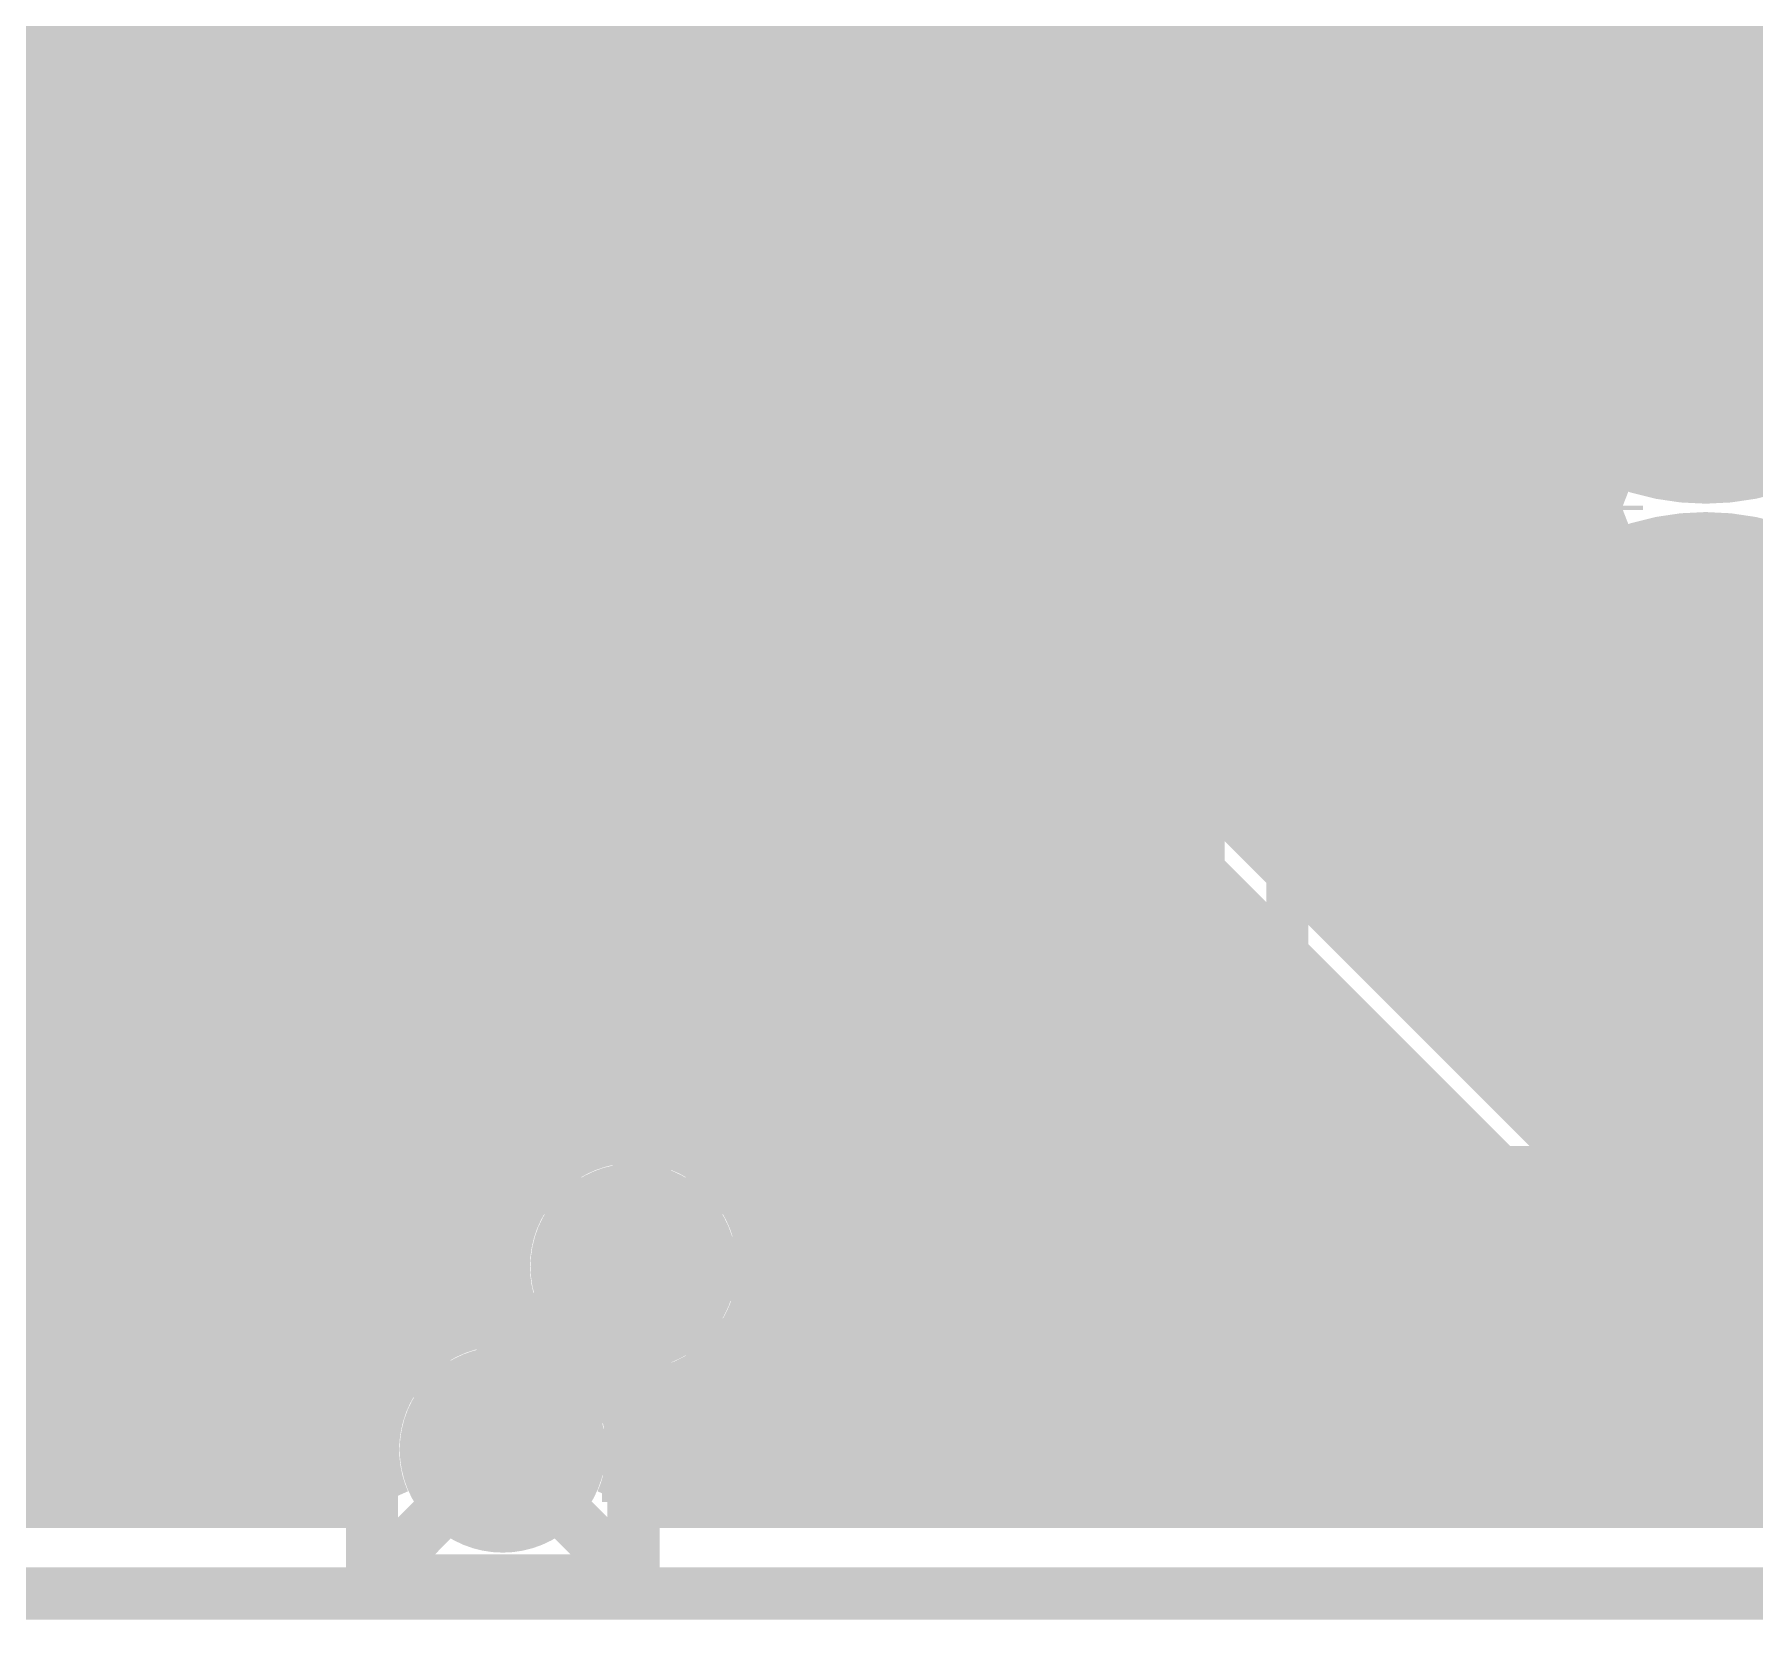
# Model space of a CAD drawing. Extents: x -4 to 136, y -50 to 40.
# Drawn here: x 0.77 to 9.13, y -4.13 to 3.57 of the extents above; entities that cross this region are included whole.
import ezdxf

# ---------------------------------------------------------------- set-up
doc = ezdxf.new("R2010")
doc.units = 0
doc.header["$MEASUREMENT"] = 0
doc.layers.get('0').update_dxf_attribs({"linetype": 'CONTINUOUS'})
for name, color, linetype in [('25-335-0_BOT', 7, 'CONTINUOUS'), ('25-335-0_DRD', 7, 'CONTINUOUS'), ('25-335-0_GND', 6, 'CONTINUOUS'), ('25-335-0_IN1', 4, 'CONTINUOUS'), ('25-335-0_SMB', 3, 'CONTINUOUS'), ('25-335-0_SMT', 5, 'CONTINUOUS'), ('25-335-0_SST', 9, 'CONTINUOUS'), ('25-335-0_TOP', 12, 'CONTINUOUS'), ('THRUHOLE_NPT', 8, 'CONTINUOUS'), ('THRUHOLE_TAP', 15, 'CONTINUOUS')]:
    doc.layers.add(name, color=color, linetype=linetype)

# ---------------------------------------------------------------- blocks, each defined once
blk = doc.blocks.new('ROUND_1')
at = {"const_width": 1.6002}
blk.add_lwpolyline([(-0.8001, 0, 1), (0.8001, 0, 1)], format="xyb", close=True, dxfattribs=at)
blk = doc.blocks.new('OBLONG_13')
at = {"const_width": 1.5748}
blk.add_lwpolyline([(0, 0.2286), (0, -0.2286)], dxfattribs=at)
at = {"const_width": 0.7874}
for points in [[(-0.3937, 0.2286, 1), (0.3937, 0.2286, 1)], [(-0.3937, -0.2286, 1), (0.3937, -0.2286, 1)]]:
    blk.add_lwpolyline(points, format="xyb", close=True, dxfattribs=at)
blk = doc.blocks.new('ROUND_40')
at = {"const_width": 0.29972}
blk.add_lwpolyline([(-0.14986, 0, 1), (0.14986, 0, 1)], format="xyb", close=True, dxfattribs=at)
blk = doc.blocks.new('ROUND_46')
at = {"const_width": 2.00025}
blk.add_lwpolyline([(-1.000124, 0, 1), (1.000124, 0, 1)], format="xyb", close=True, dxfattribs=at)
blk = doc.blocks.new('ROUND_51')
at = {"const_width": 1.24968}
blk.add_lwpolyline([(-0.62484, 0, 1), (0.62484, 0, 1)], format="xyb", close=True, dxfattribs=at)
blk = doc.blocks.new('ROUND_60')
at = {"const_width": 0.50038}
blk.add_lwpolyline([(-0.25019, 0, 1), (0.25019, 0, 1)], format="xyb", close=True, dxfattribs=at)
blk = doc.blocks.new('ROUND_23')
at = {"const_width": 0.10033}
blk.add_lwpolyline([(-0.050164, 0, 1), (0.050164, 0, 1)], format="xyb", close=True, dxfattribs=at)
blk = doc.blocks.new('ROUND_65')
at = {"const_width": 0.54991}
blk.add_lwpolyline([(-0.274954, 0, 1), (0.274954, 0, 1)], format="xyb", close=True, dxfattribs=at)

msp = doc.modelspace()

# ---------------------------------------------------------------- linework, layer by layer
at = {"layer": '25-335-0_BOT'}
for points, const_width in [([(1.6002, 33.401), (1.6002, 2.53492)], 0.254), ([(1.8288, 33.401), (1.8288, 2.3749)], 0.254), ([(2.0574, 33.401), (2.0574, 2.17932)], 0.254), ([(2.286, 33.401), (2.286, 1.93802)], 0.254), ([(2.5146, 33.401), (2.5146, 1.63068)], 0.254), ([(2.7432, 33.401), (2.7432, 1.2065)], 0.254), ([(1.3716, 21.82114), (1.3716, 2.66446)], 0.254), ([(1.143, 21.36648), (1.143, 2.77114)], 0.254), ([(6.858, 20.828), (6.858, -0.889), (8.89, -2.921), (13.843, -2.921)], 0.2032), ([(0.9144, 19.47672), (0.9144, 2.85496)], 0.254), ([(0.6858, 19.26082), (0.6858, 2.91846)], 0.254), ([(2.9718, 17.16278), (2.9718, 0.38862)], 0.254), ([(8.255, 16.383), (8.255, 3.429), (8.89, 2.794), (8.89, 2.54)], 0.2032), ([(4.3434, 14.22908), (4.3434, -3.556)], 0.254), ([(3.683, -2.413), (3.683, 13.335)], 0.2032), ([(3.2004, 12.9286), (3.2004, -2.0066)], 0.254), ([(3.2512, 12.87526), (3.2512, -1.95326)], 0.254), ([(4.1148, 12.87526), (4.1148, -1.95326)], 0.254), ([(4.1148, 12.87526), (4.1148, -1.95326)], 0.254), ([(7.8232, 8.73506), (7.8232, 3.429)], 0.254), ([(7.2898, 8.6741), (7.2898, -0.70866)], 0.254), ([(7.3152, 8.66648), (7.3152, -0.73406)], 0.254), ([(7.7724, 8.70712), (7.7724, -1.19126)], 0.254), ([(7.5438, 8.64362), (7.5438, -0.96266)], 0.254), ([(5.715, 8.38962), (5.715, -3.556)], 0.254), ([(5.9436, 8.19912), (5.9436, -3.556)], 0.254), ([(6.4008, 8.15848), (6.4008, -3.556)], 0.254), ([(6.4262, 8.1661), (6.4262, -0.889)], 0.254), ([(6.1722, 8.13562), (6.1722, -3.556)], 0.254), ([(4.572, 4.70662), (4.572, -3.556)], 0.254), ([(5.4864, 4.5974), (5.4864, -3.556)], 0.254), ([(4.8006, 4.51612), (4.8006, -3.556)], 0.254), ([(5.2578, 4.47548), (5.2578, -3.556)], 0.254), ([(5.0292, 4.45262), (5.0292, -3.556)], 0.254), ([(3.2512, 3.5306), (0.46482, 3.5306)], 0.254), ([(6.4262, 3.5306), (4.1148, 3.5306)], 0.254), ([(7.8232, 3.5306), (7.2898, 3.5306)], 0.254), ([(3.2512, 3.302), (0.46482, 3.302)], 0.254), ([(6.4262, 3.302), (4.1148, 3.302)], 0.254), ([(7.84098, 3.302), (7.2898, 3.302)], 0.254), ([(3.2512, 3.0734), (-3.429, 3.0734)], 0.254), ([(6.4262, 3.0734), (4.1148, 3.0734)], 0.254), ([(7.81558, 3.0734), (7.2898, 3.0734)], 0.254), ([(3.2512, 2.8448), (0.94234, 2.8448)], 0.254), ([(6.4262, 2.8448), (4.1148, 2.8448)], 0.254), ([(7.77494, 2.8448), (7.2898, 2.8448)], 0.254), ([(7.7724, 2.7686), (7.7724, 2.3114)], 0.254), ([(3.2512, 2.6162), (1.46304, 2.6162)], 0.254), ([(6.4262, 2.6162), (4.1148, 2.6162)], 0.254), ([(7.7724, 2.6162), (7.2898, 2.6162)], 0.254), ([(3.2512, 2.3876), (1.81102, 2.3876)], 0.254), ([(6.4262, 2.3876), (4.1148, 2.3876)], 0.254), ([(7.7724, 2.3876), (7.2898, 2.3876)], 0.254), ([(3.2512, 2.159), (2.07772, 2.159)], 0.254), ([(6.4262, 2.159), (4.1148, 2.159)], 0.254), ([(7.78256, 2.159), (7.2898, 2.159)], 0.254), ([(3.2512, 1.9304), (2.29108, 1.9304)], 0.254), ([(6.4262, 1.9304), (4.1148, 1.9304)], 0.254), ([(7.83844, 1.9304), (7.2898, 1.9304)], 0.254), ([(3.2512, 1.7018), (2.46634, 1.7018)], 0.254), ([(6.4262, 1.7018), (4.1148, 1.7018)], 0.254), ([(7.95274, 1.7018), (7.2898, 1.7018)], 0.254), ([(8.001, 1.63322), (8.001, 0.90424)], 0.254), ([(3.2512, 1.4732), (2.60858, 1.4732)], 0.254), ([(6.4262, 1.4732), (4.1148, 1.4732)], 0.254), ([(8.15086, 1.4732), (7.2898, 1.4732)], 0.254), ([(8.2296, 1.4097), (8.2296, 1.1303)], 0.254), ([(3.2512, 1.2446), (2.72542, 1.2446)], 0.254), ([(6.4262, 1.2446), (4.1148, 1.2446)], 0.254), ([(8.42518, 1.2446), (7.2898, 1.2446)], 0.254), ([(8.4582, 1.28016), (8.4582, 1.25984)], 0.254), ([(3.2512, 1.016), (2.8194, 1.016)], 0.254), ([(6.4262, 1.016), (4.1148, 1.016)], 0.254), ([(8.09752, 1.016), (7.2898, 1.016)], 0.254), ([(3.2512, 0.7874), (2.89052, 0.7874)], 0.254), ([(6.4262, 0.7874), (4.1148, 0.7874)], 0.254), ([(7.92226, 0.7874), (7.2898, 0.7874)], 0.254), ([(3.2512, 0.5588), (2.94386, 0.5588)], 0.254), ([(6.4262, 0.5588), (4.1148, 0.5588)], 0.254), ([(7.82066, 0.5588), (7.2898, 0.5588)], 0.254), ([(3.2512, 0.3302), (2.97942, 0.3302)], 0.254), ([(6.4262, 0.3302), (4.1148, 0.3302)], 0.254), ([(7.77748, 0.3302), (7.2898, 0.3302)], 0.254), ([(7.7724, 0.2286), (7.7724, -0.2286)], 0.254), ([(3.2512, 0.1016), (2.99466, 0.1016)], 0.254), ([(6.4262, 0.1016), (4.1148, 0.1016)], 0.254), ([(7.7724, 0.1016), (7.2898, 0.1016)], 0.254), ([(3.2512, -0.127), (2.99466, -0.127)], 0.254), ([(6.4262, -0.127), (4.1148, -0.127)], 0.254), ([(7.7724, -0.127), (7.2898, -0.127)], 0.254), ([(3.2512, -0.3556), (2.97434, -0.3556)], 0.254), ([(6.4262, -0.3556), (4.1148, -0.3556)], 0.254), ([(7.78002, -0.3556), (7.2898, -0.3556)], 0.254), ([(2.9718, -0.38862), (2.9718, -2.67716)], 0.254), ([(3.2512, -0.5842), (2.93878, -0.5842)], 0.254), ([(6.4262, -0.5842), (4.1148, -0.5842)], 0.254), ([(7.83082, -0.5842), (7.2898, -0.5842)], 0.254), ([(7.2898, -0.70866), (9.0678, -2.4892)], 0.254), ([(3.2512, -0.8128), (2.88544, -0.8128)], 0.254), ([(6.4262, -0.8128), (4.1148, -0.8128)], 0.254), ([(7.9375, -0.8128), (7.3914, -0.8128)], 0.254), ([(8.001, -0.90424), (8.001, -1.41986)], 0.254), ([(3.2512, -1.0414), (2.80924, -1.0414)], 0.254), ([(6.45414, -1.0414), (4.1148, -1.0414)], 0.254), ([(8.12292, -1.0414), (7.62, -1.0414)], 0.254), ([(2.7432, -1.2065), (2.7432, -2.75082)], 0.254), ([(6.5532, -1.1938), (8.57758, -3.22072)], 0.254), ([(8.2296, -1.1303), (8.2296, -1.64846)], 0.254), ([(3.2512, -1.27), (2.71526, -1.27)], 0.254), ([(6.62686, -1.27), (4.1148, -1.27)], 0.254), ([(6.6294, -1.27), (6.6294, -3.556)], 0.254), ([(8.4836, -1.27), (7.8486, -1.27)], 0.254), ([(8.4582, -1.25984), (8.4582, -1.87706)], 0.254), ([(8.6868, -1.32588), (8.6868, -2.10566)], 0.254), ([(8.9154, -1.3462), (8.9154, -2.33426)], 0.254), ([(9.144, -1.31572), (9.144, -2.4892)], 0.254), ([(3.2512, -1.4986), (2.59588, -1.4986)], 0.254), ([(6.85546, -1.4986), (4.1148, -1.4986)], 0.254), ([(6.858, -1.4986), (6.858, -3.556)], 0.254), ([(14.9352, -1.4986), (8.0772, -1.4986)], 0.254), ([(2.5146, -1.63068), (2.5146, -2.96672)], 0.254), ([(3.2512, -1.7272), (2.44856, -1.7272)], 0.254), ([(7.08406, -1.7272), (4.1148, -1.7272)], 0.254), ([(7.0866, -1.7272), (7.0866, -3.556)], 0.254), ([(14.9352, -1.7272), (8.3058, -1.7272)], 0.254), ([(3.24866, -1.9558), (2.27076, -1.9558)], 0.254), ([(2.286, -1.93802), (2.286, -3.556)], 0.254), ([(7.31266, -1.9558), (4.1148, -1.9558)], 0.254), ([(7.3152, -1.9558), (7.3152, -3.556)], 0.254), ([(14.9352, -1.9558), (8.5344, -1.9558)], 0.254), ([(3.09626, -2.1844), (2.05232, -2.1844)], 0.254), ([(2.0574, -2.17932), (2.0574, -3.556)], 0.254), ([(7.54126, -2.1844), (4.26974, -2.1844)], 0.254), ([(7.5438, -2.1844), (7.5438, -3.556)], 0.254), ([(14.9352, -2.1844), (8.763, -2.1844)], 0.254), ([(1.8288, -2.3749), (1.8288, -3.556)], 0.254), ([(3.05308, -2.413), (1.778, -2.413)], 0.254), ([(7.76986, -2.413), (4.31292, -2.413)], 0.254), ([(7.7724, -2.413), (7.7724, -3.556)], 0.254), ([(13.46962, -2.413), (8.9916, -2.413)], 0.254), ([(1.6002, -2.53492), (1.6002, -3.556)], 0.254), ([(13.38326, -2.4892), (9.0678, -2.4892)], 0.254), ([(1.3716, -2.66446), (1.3716, -3.556)], 0.254), ([(3.09626, -2.6416), (1.41478, -2.6416)], 0.254), ([(7.99846, -2.6416), (4.26974, -2.6416)], 0.254), ([(8.001, -2.6416), (8.001, -3.556)], 0.254), ([(1.143, -2.77114), (1.143, -3.556)], 0.254), ([(2.58826, -2.8702), (0.8636, -2.8702)], 0.254), ([(0.9144, -2.85496), (0.9144, -3.556)], 0.254), ([(4.1148, -2.8702), (4.1148, -3.556)], 0.254), ([(8.22706, -2.8702), (4.1148, -2.8702)], 0.254), ([(8.2296, -2.8702), (8.2296, -3.556)], 0.254), ([(0.6858, -2.91846), (0.6858, -3.556)], 0.254), ([(3.6576, -3.04292), (3.6576, -3.14198)], 0.254), ([(3.8862, -3.0099), (3.8862, -3.556)], 0.254), ([(2.4511, -3.0988), (-3.429, -3.0988)], 0.254), ([(8.45566, -3.0988), (3.6449, -3.0988)], 0.254), ([(8.4582, -3.0988), (8.4582, -3.556)], 0.254), ([(2.41808, -3.3274), (-3.429, -3.3274)], 0.254), ([(8.74268, -3.3274), (3.67792, -3.3274)], 0.254), ([(8.6868, -3.302), (8.6868, -3.556)], 0.254), ([(13.38326, -3.3528), (8.89, -3.3528)], 0.254), ([(8.9154, -3.3528), (8.9154, -3.556)], 0.254), ([(9.144, -3.3528), (9.144, -3.556)], 0.254), ([(3.6576, -3.45948), (3.6576, -3.556)], 0.254), ([(2.47142, -3.556), (-3.429, -3.556)], 0.254), ([(14.86408, -3.556), (3.62458, -3.556)], 0.254)]:
    msp.add_lwpolyline(points, dxfattribs=dict(at, const_width=const_width))
at = {"layer": '25-335-0_BOT', "const_width": 0.254}
for points in [[(10.0076, 2.7686, 0.4142136), (8.89, 3.8862)], [(7.8232, 3.429, 0.1210911), (7.8724, 3.22883)], [(7.87146, 3.22834, 0.1063973), (7.77251, 2.7686)], [(2.9972, 0, 0.4142136), (0, 2.9972)], [(7.7724, 2.3114, 0.3089883), (8.4836, 1.27)], [(8.4836, 1.27, 0.3089882), (7.7724, 0.2286)], [(0, -2.9972, 0.4142136), (2.9972, 0)], [(7.7724, -0.2286, 0.4142136), (8.89, -1.3462)], [(8.89, -1.3462, 0.4142136), (10.0076, -0.2286)], [(6.4262, -0.889, 0.1989115), (6.55267, -1.19433)], [(3.2512, -1.95326, 0.2070673), (3.05228, -2.413)], [(4.31292, -2.413, 0.2070678), (4.11425, -1.95384)], [(3.05308, -2.413, 0.1073151), (3.1098, -2.67423)], [(3.683, -3.04292, 0.4142136), (4.31292, -2.413)], [(3.048, -2.67208, 0.4142136), (2.41808, -3.302)], [(3.10896, -2.67462, 0.0242202), (3.048, -2.67167)], [(3.6195, -3.04038, 0.0252231), (3.683, -3.04358)], [(3.67792, -3.302, 0.1077402), (3.62076, -3.0398)], [(8.5852, -3.2258, 0.1989124), (8.89, -3.35205)], [(8.5852, -3.2258, 0.1989124), (8.89, -3.35205)], [(2.41808, -3.302, 0.1041108), (2.47154, -3.55595)], [(3.62458, -3.556, 0.1041111), (3.67805, -3.302)]]:
    msp.add_lwpolyline(points, format="xyb", dxfattribs=at)
at = {"layer": '25-335-0_DRD', "const_width": 0.254}
for points in [[(-4.0005, 34.00044), (-4.0005, -4.0005), (135.99922, -4.0005), (135.99922, 34.00044), (-4.0005, 34.00044)], [(8.89, 3.175), (8.255, 2.54)], [(9.525, 2.54), (8.89, 3.175)], [(8.255, 2.54), (8.89, 1.905)], [(8.89, 1.905), (9.525, 2.54)], [(8.89, 0.635), (8.255, 0)], [(9.525, 0), (8.89, 0.635)], [(8.255, 0), (8.89, -0.635)], [(8.89, -0.635), (9.525, 0)], [(3.048, -1.778), (3.048, -3.048)], [(4.318, -1.778), (3.048, -1.778)], [(4.318, -1.778), (3.048, -3.048)], [(4.318, -3.048), (3.048, -1.778)], [(4.318, -3.048), (4.318, -1.778)], [(2.413, -2.667), (2.413, -3.937)], [(3.683, -2.667), (2.413, -2.667)], [(3.683, -2.667), (2.413, -3.937)], [(3.683, -3.937), (2.413, -2.667)], [(3.683, -3.937), (3.683, -2.667)], [(3.048, -3.048), (4.318, -3.048)], [(2.413, -3.937), (3.683, -3.937)]]:
    msp.add_lwpolyline(points, dxfattribs=at)
at = {"layer": '25-335-0_GND', "const_width": 0.254}
msp.add_lwpolyline([(-4.0005, 34.00044), (-4.0005, -4.0005), (135.99922, -4.0005), (135.99922, 34.00044), (-4.0005, 34.00044)], dxfattribs=at)
at = {"layer": '25-335-0_IN1'}
for points, const_width in [([(0.381, 19.812), (-0.635, 18.796), (-0.635, 5.334), (3.048, 1.651), (3.048, -3.302)], 0.2032), ([(11.176, 17.907), (11.049, 17.907), (8.128, 14.986), (8.128, 8.89), (7.239, 8.001), (7.239, 1.651), (8.89, 0)], 0.2032), ([(4.318, 14.859), (4.318, 2.032), (8.255, -1.905), (16.51, -1.905), (17.018, -1.397), (17.018, 0.254), (21.082, 4.318), (25.527, 4.318), (26.797, 3.048), (39.497, 3.048)], 0.2032), ([(3.2004, 12.9286), (3.2004, 2.1082)], 0.254), ([(3.429, 12.75842), (3.429, 1.8542)], 0.254), ([(3.6576, 12.70508), (3.6576, -1.78308)], 0.254), ([(3.8862, 12.7381), (3.8862, 2.032)], 0.254), ([(5.715, 8.38962), (5.715, 1.8796)], 0.254), ([(8.2296, 8.37946), (8.2296, 3.6703)], 0.254), ([(6.6294, 8.2804), (6.6294, 0.9652)], 0.254), ([(5.9436, 8.19912), (5.9436, 1.651)], 0.254), ([(6.4008, 8.15848), (6.4008, 1.1938)], 0.254), ([(8.001, 8.15086), (8.001, 3.44424)], 0.254), ([(6.1722, 8.13562), (6.1722, 1.4224)], 0.254), ([(6.8072, 8.001), (6.8072, 1.651)], 0.254), ([(7.7724, 7.92226), (7.7724, 1.7272)], 0.254), ([(7.6708, 7.82066), (7.6708, 1.8288)], 0.254), ([(24.13, 4.953), (21.082, 4.953), (14.732, -1.397), (8.382, -1.397), (5.08, 1.905), (5.08, 5.08)], 0.2032), ([(-0.9398, 5.0292), (2.6162, 1.47066)], 0.254), ([(0.59436, 4.71678), (3.34772, 1.96088)], 0.254), ([(1.8288, 4.71678), (1.8288, 3.4798)], 0.254), ([(2.0574, 4.71678), (2.0574, 3.2512)], 0.254), ([(2.286, 4.71678), (2.286, 3.0226)], 0.254), ([(2.5146, 4.71678), (2.5146, 2.794)], 0.254), ([(2.7432, 4.71678), (2.7432, 2.5654)], 0.254), ([(2.9718, 4.71678), (2.9718, 2.3368)], 0.254), ([(5.5118, 4.62026), (5.5118, 2.0828)], 0.254), ([(3.8862, 3.5306), (1.778, 3.5306)], 0.254), ([(6.8072, 3.5306), (5.5118, 3.5306)], 0.254), ([(8.07212, 3.5306), (7.6708, 3.5306)], 0.254), ([(0.6858, 3.40106), (0.6858, 1.8034)], 0.254), ([(0.78486, 3.302), (-3.429, 3.302)], 0.254), ([(3.8862, 3.302), (2.0066, 3.302)], 0.254), ([(6.8072, 3.302), (5.5118, 3.302)], 0.254), ([(7.90702, 3.302), (7.6708, 3.302)], 0.254), ([(0.9144, 3.17246), (0.9144, 1.69926)], 0.254), ([(1.01346, 3.0734), (-3.429, 3.0734)], 0.254), ([(3.8862, 3.0734), (2.2352, 3.0734)], 0.254), ([(6.8072, 3.0734), (5.5118, 3.0734)], 0.254), ([(7.81558, 3.0734), (7.6708, 3.0734)], 0.254), ([(1.143, 2.94386), (1.143, 1.55448)], 0.254), ([(1.24206, 2.8448), (-3.429, 2.8448)], 0.254), ([(3.8862, 2.8448), (2.4638, 2.8448)], 0.254), ([(6.8072, 2.8448), (5.5118, 2.8448)], 0.254), ([(7.77494, 2.8448), (7.6708, 2.8448)], 0.254), ([(1.3716, 2.71526), (1.3716, 1.3589)], 0.254), ([(7.7724, 2.7686), (7.7724, 2.3114)], 0.254), ([(1.47066, 2.6162), (-3.429, 2.6162)], 0.254), ([(3.8862, 2.6162), (2.6924, 2.6162)], 0.254), ([(6.8072, 2.6162), (5.5118, 2.6162)], 0.254), ([(7.7724, 2.6162), (7.6708, 2.6162)], 0.254), ([(1.6002, 2.48666), (1.6002, 1.0795)], 0.254), ([(1.69926, 2.3876), (-3.429, 2.3876)], 0.254), ([(3.8862, 2.3876), (2.921, 2.3876)], 0.254), ([(6.8072, 2.3876), (5.5118, 2.3876)], 0.254), ([(7.7724, 2.3876), (7.6708, 2.3876)], 0.254), ([(1.8288, 2.25806), (1.8288, 0.61722)], 0.254), ([(1.92786, 2.159), (-3.429, 2.159)], 0.254), ([(3.8862, 2.159), (3.1496, 2.159)], 0.254), ([(6.8072, 2.159), (5.5118, 2.159)], 0.254), ([(7.78256, 2.159), (7.6708, 2.159)], 0.254), ([(5.5118, 2.0828), (7.7724, -0.17526)], 0.254), ([(2.0574, 2.02946), (2.0574, -3.556)], 0.254), ([(3.8862, 2.032), (3.8862, -1.8161)], 0.254), ([(2.15646, 1.9304), (-3.429, 1.9304)], 0.254), ([(3.8989, 1.9304), (3.37566, 1.9304)], 0.254), ([(6.8072, 1.9304), (5.6642, 1.9304)], 0.254), ([(7.83844, 1.9304), (7.6708, 1.9304)], 0.254), ([(2.286, 1.80086), (2.286, -3.556)], 0.254), ([(7.6708, 1.8288), (8.31342, 1.18618)], 0.254), ([(4.0132, 1.7272), (7.94258, -2.20472)], 0.254), ([(2.38506, 1.7018), (0.91186, 1.7018)], 0.254), ([(4.03606, 1.7018), (3.47726, 1.7018)], 0.254), ([(3.4798, 1.651), (3.4798, -1.8161)], 0.254), ([(6.8072, 1.7018), (5.8928, 1.7018)], 0.254), ([(7.95274, 1.7018), (7.7978, 1.7018)], 0.254), ([(8.001, 1.63322), (8.001, 1.4986)], 0.254), ([(2.5146, 1.57226), (2.5146, -2.96672)], 0.254), ([(4.1148, 1.62306), (4.1148, -1.95326)], 0.254), ([(2.61366, 1.4732), (1.24714, 1.4732)], 0.254), ([(2.6162, 1.47066), (2.6162, -2.84226)], 0.254), ([(4.26466, 1.4732), (3.4798, 1.4732)], 0.254), ([(6.8453, 1.4732), (6.1214, 1.4732)], 0.254), ([(8.15086, 1.4732), (8.0264, 1.4732)], 0.254), ([(4.3434, 1.39446), (4.3434, -2.46126)], 0.254), ([(6.858, 1.4478), (6.858, 0.7366)], 0.254), ([(8.2296, 1.4097), (8.2296, 1.27)], 0.254), ([(6.9342, 1.3462), (7.80034, 0.47752)], 0.254), ([(2.6162, 1.2446), (1.47574, 1.2446)], 0.254), ([(4.49326, 1.2446), (3.4798, 1.2446)], 0.254), ([(7.03326, 1.2446), (6.35, 1.2446)], 0.254), ([(8.42518, 1.2446), (8.255, 1.2446)], 0.254), ([(8.4582, 1.28016), (8.4582, 1.25984)], 0.254), ([(4.572, 1.16586), (4.572, -2.68986)], 0.254), ([(7.0866, 1.19126), (7.0866, 0.508)], 0.254), ([(2.6162, 1.016), (1.64084, 1.016)], 0.254), ([(4.72186, 1.016), (3.4798, 1.016)], 0.254), ([(7.26186, 1.016), (6.5786, 1.016)], 0.254), ([(7.3152, 0.96266), (7.3152, 0.2794)], 0.254), ([(4.8006, 0.93726), (4.8006, -2.91846)], 0.254), ([(2.6162, 0.7874), (1.76276, 0.7874)], 0.254), ([(4.95046, 0.7874), (3.4798, 0.7874)], 0.254), ([(5.0292, 0.70866), (5.0292, -3.1242)], 0.254), ([(7.49046, 0.7874), (6.8072, 0.7874)], 0.254), ([(7.5438, 0.73406), (7.5438, 0.0508)], 0.254), ([(2.6162, 0.5588), (1.84658, 0.5588)], 0.254), ([(5.17906, 0.5588), (3.4798, 0.5588)], 0.254), ([(7.71906, 0.5588), (7.0358, 0.5588)], 0.254), ([(5.2578, 0.48006), (5.2578, -3.1242)], 0.254), ([(7.7724, 0.50546), (7.7724, -0.17526)], 0.254), ([(2.6162, 0.3302), (1.90246, 0.3302)], 0.254), ([(5.40766, 0.3302), (3.4798, 0.3302)], 0.254), ([(7.77748, 0.3302), (7.2644, 0.3302)], 0.254), ([(5.4864, 0.25146), (5.4864, -3.1242)], 0.254), ([(7.7724, 0.2286), (7.7724, -0.17526)], 0.254), ([(2.6162, 0.1016), (1.92786, 0.1016)], 0.254), ([(5.63626, 0.1016), (3.4798, 0.1016)], 0.254), ([(18.034, 0.127), (18.034, -1.016), (16.637, -2.413), (15.24, -2.413), (14.097, -3.556), (4.826, -3.556), (3.683, -2.413)], 0.2032), ([(7.7724, 0.1016), (7.493, 0.1016)], 0.254), ([(5.715, 0.02286), (5.715, -3.1242)], 0.254), ([(2.6162, -0.127), (1.92532, -0.127)], 0.254), ([(5.86486, -0.127), (3.4798, -0.127)], 0.254), ([(7.7724, -0.127), (7.7216, -0.127)], 0.254), ([(5.9436, -0.2032), (5.9436, -3.1242)], 0.254), ([(2.6162, -0.3556), (1.89738, -0.3556)], 0.254), ([(6.09346, -0.3556), (3.4798, -0.3556)], 0.254), ([(6.1722, -0.4318), (6.1722, -3.1242)], 0.254), ([(1.8288, -0.61722), (1.8288, -3.556)], 0.254), ([(2.6162, -0.5842), (1.83896, -0.5842)], 0.254), ([(6.32206, -0.5842), (3.4798, -0.5842)], 0.254), ([(6.4008, -0.6604), (6.4008, -3.1242)], 0.254), ([(2.6162, -0.8128), (1.75006, -0.8128)], 0.254), ([(6.55066, -0.8128), (3.4798, -0.8128)], 0.254), ([(6.6294, -0.889), (6.6294, -3.1242)], 0.254), ([(2.6162, -1.0414), (1.6256, -1.0414)], 0.254), ([(6.77926, -1.0414), (3.4798, -1.0414)], 0.254), ([(1.6002, -1.0795), (1.6002, -3.556)], 0.254), ([(6.858, -1.1176), (6.858, -3.1242)], 0.254), ([(2.6162, -1.27), (1.45288, -1.27)], 0.254), ([(7.00786, -1.27), (3.4798, -1.27)], 0.254), ([(1.3716, -1.3589), (1.3716, -3.556)], 0.254), ([(7.0866, -1.3462), (7.0866, -3.1242)], 0.254), ([(2.6162, -1.4986), (1.21666, -1.4986)], 0.254), ([(7.23646, -1.4986), (3.4798, -1.4986)], 0.254), ([(1.143, -1.55448), (1.143, -3.556)], 0.254), ([(7.3152, -1.5748), (7.3152, -3.1242)], 0.254), ([(0.9144, -1.69926), (0.9144, -3.556)], 0.254), ([(2.6162, -1.7272), (0.86106, -1.7272)], 0.254), ([(7.46506, -1.7272), (3.4798, -1.7272)], 0.254), ([(0.6858, -1.8034), (0.6858, -3.556)], 0.254), ([(7.5438, -1.8034), (7.5438, -3.1242)], 0.254), ([(2.6162, -1.9558), (-3.429, -1.9558)], 0.254), ([(7.69366, -1.9558), (4.1148, -1.9558)], 0.254), ([(7.7724, -2.032), (7.7724, -3.1242)], 0.254), ([(2.6162, -2.1844), (-3.429, -2.1844)], 0.254), ([(7.92226, -2.1844), (4.26974, -2.1844)], 0.254), ([(8.001, -2.25298), (8.001, -3.1242)], 0.254), ([(8.2296, -2.3368), (8.2296, -3.1242)], 0.254), ([(13.60678, -2.3368), (8.255, -2.3368)], 0.254), ([(8.4582, -2.3368), (8.4582, -3.1242)], 0.254), ([(8.6868, -2.3368), (8.6868, -3.1242)], 0.254), ([(8.9154, -2.3368), (8.9154, -3.1242)], 0.254), ([(9.144, -2.3368), (9.144, -3.1242)], 0.254), ([(2.6162, -2.413), (-3.429, -2.413)], 0.254), ([(13.46962, -2.413), (4.31292, -2.413)], 0.254), ([(4.31292, -2.43078), (5.0038, -3.1242)], 0.254), ([(2.6162, -2.6416), (-3.429, -2.6416)], 0.254), ([(13.27912, -2.6416), (4.5212, -2.6416)], 0.254), ([(2.58826, -2.8702), (-3.429, -2.8702)], 0.254), ([(13.21562, -2.8702), (4.7498, -2.8702)], 0.254), ([(2.4511, -3.0988), (-3.429, -3.0988)], 0.254), ([(13.23848, -3.0988), (4.9784, -3.0988)], 0.254), ([(13.2461, -3.1242), (5.0038, -3.1242)], 0.254), ([(2.41808, -3.3274), (-3.429, -3.3274)], 0.254), ([(2.47142, -3.556), (-3.429, -3.556)], 0.254)]:
    msp.add_lwpolyline(points, dxfattribs=dict(at, const_width=const_width))
at = {"layer": '25-335-0_IN1', "const_width": 0.254}
for points in [[(8.89, 3.8862, 0.4142136), (7.7724, 2.7686)], [(10.0076, 2.7686, 0.4142136), (8.89, 3.8862)], [(7.7724, 2.3114, 0.3089883), (8.4836, 1.27)], [(3.8862, 2.032, 0.1989124), (4.01267, 1.72667)], [(1.9304, 0, 0.4142136), (0, 1.9304)], [(3.4798, 1.651, 0.1989124), (3.35333, 1.95633)], [(3.4798, 1.651, 0.1989124), (3.35333, 1.95633)], [(6.8072, 1.651, 0.1989124), (6.93367, 1.34567)], [(8.4836, 1.27, 0.0425035), (8.31336, 1.18628)], [(7.80034, 0.47752, 0.0562052), (7.77227, 0.2286)], [(0, -1.9304, 0.4142136), (1.9304, 0)], [(3.683, -1.78308, 0.0822148), (3.48, -1.81668)], [(4.31292, -2.413, 0.4142136), (3.683, -1.78308)], [(7.9502, -2.2098, 0.1989124), (8.255, -2.33605)], [(7.9502, -2.2098, 0.1989124), (8.255, -2.33605)], [(2.6162, -2.84226, 0.2070673), (2.41728, -3.302)], [(2.41808, -3.302, 0.1041108), (2.47154, -3.55595)]]:
    msp.add_lwpolyline(points, format="xyb", dxfattribs=at)
at = {"layer": '25-335-0_SST', "const_width": 0.1524}
for points in [[(5.93852, -3.15468), (3.78968, -3.15468), (3.78968, 5.69468), (9.17956, 5.69468), (9.17956, 5.04444), (4.23926, 5.04444), (4.8387, 4.445), (4.8387, -1.905)], [(18.01876, -1.905), (4.8387, -1.905), (4.23926, -2.50444), (18.62074, -2.50444), (18.01876, -1.905), (18.01876, 4.445), (18.62074, 5.04444), (18.62074, -2.50444)], [(4.23926, 5.04444), (4.23926, -2.50444)], [(9.00938, 2.42062), (9.21004, 2.21996), (9.21004, 2.86004), (9.00938, 2.65938), (9.00938, 2.42062), (8.77062, 2.42062), (8.56996, 2.21996), (9.21004, 2.21996)], [(8.77062, 2.42062), (8.77062, 2.65938), (8.56996, 2.86004), (9.21004, 2.86004)], [(8.56996, 2.21996), (8.56996, 2.86004)], [(9.00938, 2.65938), (8.77062, 2.65938)], [(9.00938, -0.11938), (9.21004, -0.32004), (9.21004, 0.32004), (9.00938, 0.11938), (9.00938, -0.11938), (8.77062, -0.11938), (8.56996, -0.32004), (9.21004, -0.32004)], [(8.77062, -0.11938), (8.77062, 0.11938), (8.56996, 0.32004), (9.21004, 0.32004)], [(8.56996, -0.32004), (8.56996, 0.32004)], [(9.00938, 0.11938), (8.77062, 0.11938)], [(11.10488, -3.15468), (6.58876, -3.15468)]]:
    msp.add_lwpolyline(points, dxfattribs=at)
for points in [[(5.93852, -3.15468, 0.3400612), (6.26364, -3.4036)], [(6.26364, -3.4036, 0.34006), (6.58876, -3.15468)]]:
    msp.add_lwpolyline(points, format="xyb", dxfattribs=at)
at = {"layer": '25-335-0_TOP'}
for points, const_width in [([(0.635, 26.1112), (-2.159, 26.1112), (-2.413, 25.8572), (-2.413, 8.255), (8.001, -2.159), (11.811, -2.159), (13.97, 0)], 0.381), ([(6.858, 8.97128), (6.858, -0.2794)], 0.254), ([(7.0866, 8.7884), (7.0866, -0.508)], 0.254), ([(7.3152, 8.66648), (7.3152, -0.7366)], 0.254), ([(7.5438, 8.64362), (7.5438, -0.9652)], 0.254), ([(-1.8923, 8.4709), (8.2169, -1.6383)], 0.254), ([(5.715, 8.38962), (5.715, 0.8636)], 0.254), ([(6.6294, 8.2804), (6.6294, -0.0508)], 0.254), ([(5.9436, 8.19912), (5.9436, 0.635)], 0.254), ([(6.4008, 8.15848), (6.4008, 0.1778)], 0.254), ([(6.1722, 8.13562), (6.1722, 0.4064)], 0.254), ([(7.7724, 7.49046), (7.7724, -1.1938)], 0.254), ([(8.001, 7.26948), (8.001, 3.44424)], 0.254), ([(8.89, 6.9088), (8.89, 2.54)], 0.2032), ([(8.2296, 6.1722), (8.2296, 3.6703)], 0.254), ([(0.1397, 4.9657), (7.62762, -2.51968)], 0.254), ([(2.9718, 4.6482), (2.9718, 3.6068)], 0.254), ([(3.2004, 4.6482), (3.2004, 3.3782)], 0.254), ([(3.429, 4.6482), (3.429, 3.1496)], 0.254), ([(3.6576, 4.6482), (3.6576, 2.921)], 0.254), ([(3.8862, 4.6482), (3.8862, 2.6924)], 0.254), ([(4.1148, 4.6482), (4.1148, 2.4638)], 0.254), ([(4.3434, 4.6482), (4.3434, 2.2352)], 0.254), ([(4.572, 4.6482), (4.572, 2.0066)], 0.254), ([(5.4864, 4.5974), (5.4864, 1.0922)], 0.254), ([(4.8006, 4.51612), (4.8006, 1.778)], 0.254), ([(5.2578, 4.47548), (5.2578, 1.3208)], 0.254), ([(0.6858, 4.4196), (0.6858, 1.8034)], 0.254), ([(5.0292, 4.45262), (5.0292, 1.5494)], 0.254), ([(0.9144, 4.191), (0.9144, 1.69926)], 0.254), ([(1.143, 3.9624), (1.143, 1.55448)], 0.254), ([(1.3716, 3.7338), (1.3716, 1.3589)], 0.254), ([(1.5748, 3.5306), (0.1397, 3.5306)], 0.254), ([(1.6002, 3.5052), (1.6002, 1.0795)], 0.254), ([(8.07212, 3.5306), (3.048, 3.5306)], 0.254), ([(1.8034, 3.302), (0.1397, 3.302)], 0.254), ([(7.90702, 3.302), (3.2766, 3.302)], 0.254), ([(1.8288, 3.2766), (1.8288, 0.61722)], 0.254), ([(2.032, 3.0734), (-3.429, 3.0734)], 0.254), ([(2.0574, 3.048), (2.0574, -3.556)], 0.254), ([(7.81558, 3.0734), (3.5052, 3.0734)], 0.254), ([(2.2606, 2.8448), (-3.429, 2.8448)], 0.254), ([(2.286, 2.8194), (2.286, -3.556)], 0.254), ([(7.77494, 2.8448), (3.7338, 2.8448)], 0.254), ([(7.7724, 2.7686), (7.7724, 2.3114)], 0.254), ([(2.4892, 2.6162), (-3.429, 2.6162)], 0.254), ([(2.5146, 2.5908), (2.5146, -2.96672)], 0.254), ([(7.7724, 2.6162), (3.9624, 2.6162)], 0.254), ([(2.7178, 2.3876), (-3.429, 2.3876)], 0.254), ([(7.7724, 2.3876), (4.191, 2.3876)], 0.254), ([(2.7432, 2.3622), (2.7432, -2.75082)], 0.254), ([(2.9464, 2.159), (-3.429, 2.159)], 0.254), ([(2.9718, 2.1336), (2.9718, -2.67716)], 0.254), ([(7.78256, 2.159), (4.4196, 2.159)], 0.254), ([(3.175, 1.9304), (-3.429, 1.9304)], 0.254), ([(3.2004, 1.905), (3.2004, -2.0066)], 0.254), ([(7.83844, 1.9304), (4.6482, 1.9304)], 0.254), ([(3.4036, 1.7018), (0.91186, 1.7018)], 0.254), ([(3.429, 1.6764), (3.429, -1.83642)], 0.254), ([(7.95274, 1.7018), (4.8768, 1.7018)], 0.254), ([(8.001, 1.63322), (8.001, 0.90424)], 0.254), ([(3.6322, 1.4732), (1.24714, 1.4732)], 0.254), ([(8.15086, 1.4732), (5.1054, 1.4732)], 0.254), ([(3.6576, 1.4478), (3.6576, -1.78308)], 0.254), ([(8.2296, 1.4097), (8.2296, 1.1303)], 0.254), ([(3.8608, 1.2446), (1.47574, 1.2446)], 0.254), ([(3.8862, 1.2192), (3.8862, -1.8161)], 0.254), ([(8.42518, 1.2446), (5.334, 1.2446)], 0.254), ([(8.4582, 1.28016), (8.4582, 1.25984)], 0.254), ([(4.0894, 1.016), (1.64084, 1.016)], 0.254), ([(4.1148, 0.9906), (4.1148, -1.95326)], 0.254), ([(8.09752, 1.016), (5.5626, 1.016)], 0.254), ([(4.318, 0.7874), (1.76276, 0.7874)], 0.254), ([(4.3434, 0.762), (4.3434, -3.1242)], 0.254), ([(7.92226, 0.7874), (5.7912, 0.7874)], 0.254), ([(4.5466, 0.5588), (1.84658, 0.5588)], 0.254), ([(7.82066, 0.5588), (6.0198, 0.5588)], 0.254), ([(4.572, 0.5334), (4.572, -3.1242)], 0.254), ([(4.7752, 0.3302), (1.90246, 0.3302)], 0.254), ([(4.8006, 0.3048), (4.8006, -3.1242)], 0.254), ([(7.77748, 0.3302), (6.2484, 0.3302)], 0.254), ([(7.7724, 0.2286), (7.7724, -0.2286)], 0.254), ([(5.0038, 0.1016), (1.92786, 0.1016)], 0.254), ([(5.0292, 0.0762), (5.0292, -3.1242)], 0.254), ([(7.7724, 0.1016), (6.477, 0.1016)], 0.254), ([(5.2324, -0.127), (1.92532, -0.127)], 0.254), ([(7.7724, -0.127), (6.7056, -0.127)], 0.254), ([(5.2578, -0.1524), (5.2578, -3.1242)], 0.254), ([(5.461, -0.3556), (1.89738, -0.3556)], 0.254), ([(7.78002, -0.3556), (6.9342, -0.3556)], 0.254), ([(5.4864, -0.381), (5.4864, -3.1242)], 0.254), ([(1.8288, -0.61722), (1.8288, -3.556)], 0.254), ([(5.6896, -0.5842), (1.83896, -0.5842)], 0.254), ([(5.715, -0.6096), (5.715, -3.1242)], 0.254), ([(7.83082, -0.5842), (7.1628, -0.5842)], 0.254), ([(5.9182, -0.8128), (1.75006, -0.8128)], 0.254), ([(5.9436, -0.8382), (5.9436, -3.1242)], 0.254), ([(7.9375, -0.8128), (7.3914, -0.8128)], 0.254), ([(8.001, -0.90424), (8.001, -1.4224)], 0.254), ([(6.1468, -1.0414), (1.6256, -1.0414)], 0.254), ([(3.048, -3.302), (3.55092, -3.302), (3.80492, -3.556), (14.097, -3.556), (15.621, -2.032), (16.129, -2.032), (17.018, -2.921), (24.638, -2.921), (25.654, -1.905), (27.305, -1.905), (27.559, -1.651), (46.101, -1.651), (46.609, -1.143), (51.308, -1.143), (51.435, -1.016)], 0.2032), ([(8.12292, -1.0414), (7.62, -1.0414)], 0.254), ([(1.6002, -1.0795), (1.6002, -3.556)], 0.254), ([(6.1722, -1.0668), (6.1722, -3.1242)], 0.254), ([(8.2296, -1.1303), (8.2296, -1.6383)], 0.254), ([(6.3754, -1.27), (1.45288, -1.27)], 0.254), ([(6.4008, -1.2954), (6.4008, -3.1242)], 0.254), ([(8.4836, -1.27), (7.8486, -1.27)], 0.254), ([(8.4582, -1.25984), (8.4582, -1.6383)], 0.254), ([(1.3716, -1.3589), (1.3716, -3.556)], 0.254), ([(8.6868, -1.32588), (8.6868, -1.6383)], 0.254), ([(8.9154, -1.3462), (8.9154, -1.6383)], 0.254), ([(9.144, -1.31572), (9.144, -1.6383)], 0.254), ([(6.604, -1.4986), (1.21666, -1.4986)], 0.254), ([(6.6294, -1.524), (6.6294, -3.1242)], 0.254), ([(11.7348, -1.4986), (8.0772, -1.4986)], 0.254), ([(1.143, -1.55448), (1.143, -3.556)], 0.254), ([(0.9144, -1.69926), (0.9144, -3.556)], 0.254), ([(11.5951, -1.6383), (8.2169, -1.6383)], 0.254), ([(6.8326, -1.7272), (0.86106, -1.7272)], 0.254), ([(6.858, -1.7526), (6.858, -3.1242)], 0.254), ([(0.6858, -1.8034), (0.6858, -3.556)], 0.254), ([(3.24866, -1.9558), (-3.429, -1.9558)], 0.254), ([(7.0612, -1.9558), (4.1148, -1.9558)], 0.254), ([(7.0866, -1.9812), (7.0866, -3.1242)], 0.254), ([(3.09626, -2.1844), (-3.429, -2.1844)], 0.254), ([(7.2898, -2.1844), (4.26974, -2.1844)], 0.254), ([(7.3152, -2.2098), (7.3152, -3.1242)], 0.254), ([(3.05308, -2.413), (-3.429, -2.413)], 0.254), ([(7.5184, -2.413), (4.31292, -2.413)], 0.254), ([(7.5438, -2.4384), (7.5438, -3.1242)], 0.254), ([(7.7724, -2.62636), (7.7724, -3.1242)], 0.254), ([(3.09626, -2.6416), (-3.429, -2.6416)], 0.254), ([(7.80542, -2.6416), (4.26974, -2.6416)], 0.254), ([(8.001, -2.6797), (8.001, -3.1242)], 0.254), ([(11.811, -2.6797), (8.001, -2.6797)], 0.254), ([(8.2296, -2.6797), (8.2296, -3.1242)], 0.254), ([(8.4582, -2.6797), (8.4582, -3.1242)], 0.254), ([(8.6868, -2.6797), (8.6868, -3.1242)], 0.254), ([(8.9154, -2.6797), (8.9154, -3.1242)], 0.254), ([(9.144, -2.6797), (9.144, -3.1242)], 0.254), ([(2.58826, -2.8702), (-3.429, -2.8702)], 0.254), ([(4.1148, -2.8702), (4.1148, -3.1242)], 0.254), ([(13.21562, -2.8702), (4.1148, -2.8702)], 0.254), ([(3.8735, -3.01244), (3.98272, -3.1242)], 0.254), ([(2.4511, -3.0988), (-3.429, -3.0988)], 0.254), ([(13.23848, -3.0988), (3.95732, -3.0988)], 0.254), ([(13.2461, -3.1242), (3.98272, -3.1242)], 0.254), ([(2.41808, -3.3274), (-3.429, -3.3274)], 0.254), ([(2.47142, -3.556), (-3.429, -3.556)], 0.254)]:
    msp.add_lwpolyline(points, dxfattribs=dict(at, const_width=const_width))
at = {"layer": '25-335-0_TOP', "const_width": 0.254}
for points in [[(8.4582, 3.79984, 0.302299), (7.7724, 2.7686)], [(7.7724, 2.3114, 0.3089883), (8.4836, 1.27)], [(1.9304, 0, 0.4142136), (0, 1.9304)], [(8.4836, 1.27, 0.3089882), (7.7724, 0.2286)], [(0, -1.9304, 0.4142136), (1.9304, 0)], [(7.7724, -0.2286, 0.4142136), (8.89, -1.3462)], [(8.89, -1.3462, 0.4142136), (10.0076, -0.2286)], [(3.683, -1.78308, 0.4142136), (3.05308, -2.413)], [(4.31292, -2.413, 0.4142136), (3.683, -1.78308)], [(3.05308, -2.413, 0.1073151), (3.1098, -2.67423)], [(3.8735, -3.01244, 0.3267059), (4.31292, -2.413)], [(7.6327, -2.5273, 0.1989124), (8.001, -2.67985)], [(7.6327, -2.5273, 0.1989124), (8.001, -2.67985)], [(3.048, -2.67208, 0.4142136), (2.41808, -3.302)], [(3.10896, -2.67462, 0.0242202), (3.048, -2.67167)], [(2.41808, -3.302, 0.1041108), (2.47154, -3.55595)]]:
    msp.add_lwpolyline(points, format="xyb", dxfattribs=at)

# ---------------------------------------------------------------- block references
at = {"layer": '25-335-0_BOT'}
for name, p in [('OBLONG_13', (8.89, 2.54)), ('ROUND_1', (0, 0)), ('OBLONG_13', (8.89, 0)), ('ROUND_40', (3.683, -2.413)), ('ROUND_40', (3.048, -3.302))]:
    msp.add_blockref(name, p, dxfattribs=at)
at = {"layer": '25-335-0_GND'}
for name, p in [('ROUND_51', (8.89, 2.54)), ('ROUND_46', (0, 0)), ('ROUND_51', (8.89, 0)), ('ROUND_60', (3.683, -2.413)), ('ROUND_60', (3.048, -3.302))]:
    msp.add_blockref(name, p, dxfattribs=at)
at = {"layer": '25-335-0_IN1'}
for name, p in [('OBLONG_13', (8.89, 2.54)), ('ROUND_1', (0, 0)), ('OBLONG_13', (8.89, 0)), ('ROUND_40', (3.683, -2.413)), ('ROUND_40', (3.048, -3.302))]:
    msp.add_blockref(name, p, dxfattribs=at)
at = {"layer": '25-335-0_SMB'}
for p in [(8.89, 2.54), (8.89, 0)]:
    msp.add_blockref('OBLONG_13', p, dxfattribs=at)
at = {"layer": '25-335-0_SMT'}
for p in [(8.89, 2.54), (8.89, 0)]:
    msp.add_blockref('OBLONG_13', p, dxfattribs=at)
at = {"layer": '25-335-0_TOP'}
for name, p in [('OBLONG_13', (8.89, 2.54)), ('ROUND_1', (0, 0)), ('OBLONG_13', (8.89, 0)), ('ROUND_40', (3.683, -2.413)), ('ROUND_40', (3.048, -3.302))]:
    msp.add_blockref(name, p, dxfattribs=at)
at = {"layer": 'THRUHOLE_NPT'}
msp.add_blockref('ROUND_1', (0, 0), dxfattribs=at)
at = {"layer": 'THRUHOLE_TAP'}
for name, p in [('ROUND_65', (8.89, 2.54)), ('ROUND_65', (8.89, 0)), ('ROUND_23', (3.683, -2.413)), ('ROUND_23', (3.048, -3.302))]:
    msp.add_blockref(name, p, dxfattribs=at)

doc.saveas('drawing.dxf')
